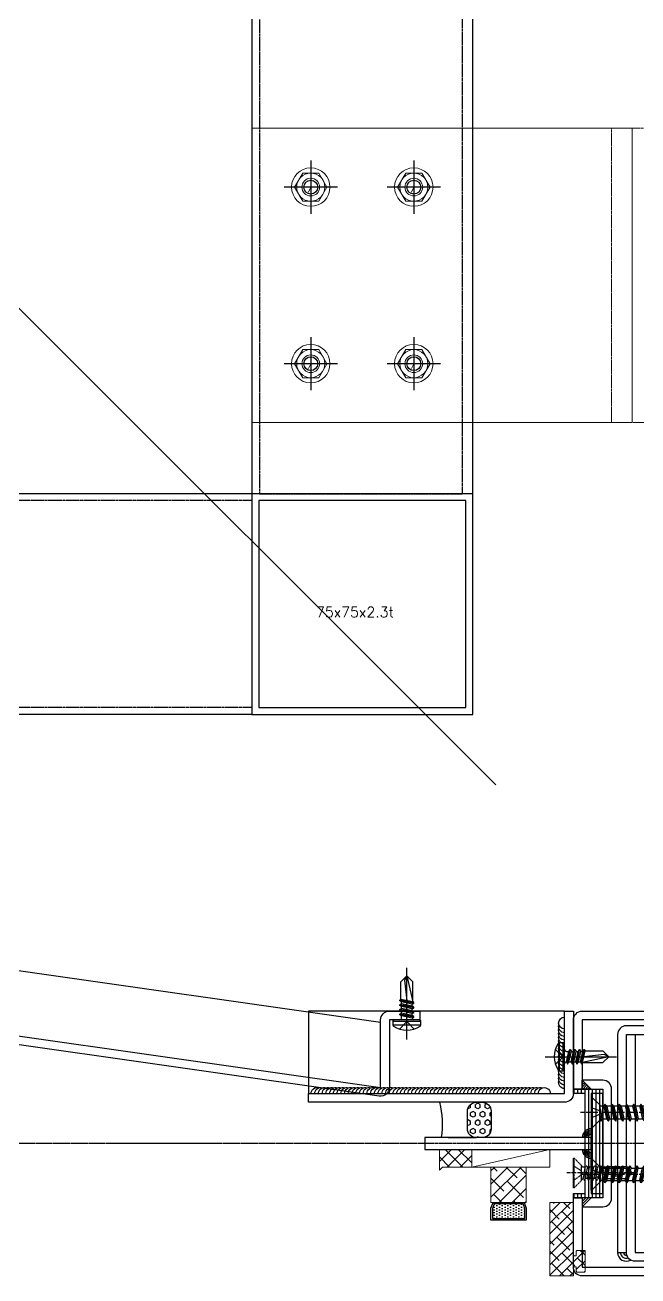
# Model space of a CAD drawing. Extents: x -3378 to 102197, y -3799 to 48702.
# Drawn here: x 81505.1 to 81713.3, y 8483 to 8908.1 of the extents above; entities that cross this region are included whole.
import ezdxf

# ---------------------------------------------------------------- set-up
doc = ezdxf.new("R2010")
doc.units = 0
for name, pattern in [('CEN1', [9, 6, -1, 1, -1]), ('CENTER', [2, 1.25, -0.25, 0.25, -0.25]), ('HIDDEN', [0.375, 0.25, -0.125])]:
    doc.linetypes.add(name, pattern=pattern)
for name, color, linetype, lineweight in [('12', 3, 'Continuous', 9), ('BCM-GK', 252, 'Continuous', 5), ('BCM-STL', 1, 'Continuous', 5)]:
    doc.layers.add(name, color=color, linetype=linetype, lineweight=lineweight)
for name, color, linetype in [('24WELD', 55, 'Continuous'), ('3', 3, 'Continuous'), ('4', 4, 'Continuous'), ('ARR', 6, 'Continuous'), ('BCM CL', 14, 'CENTER'), ('BCM-draft', 252, 'Continuous'), ('BCM-Extu', 4, 'Continuous'), ('BCM-SIL', 8, 'Continuous'), ('CENTER', 4, 'CENTER'), ('CL', 14, 'CENTER'), ('GM_SECT_15', 15, 'Continuous'), ('HIDDEN', 9, 'HIDDEN'), ('泡棉', 8, 'Continuous'), ('矽利康', 9, 'Continuous'), ('螺絲 固定五金 FASTENERS', 124, 'Continuous'), ('螺絲、螺栓', 4, 'Continuous'), ('視覺模型鋁擠型暫替', 4, 'Continuous'), ('視覺模型鋁擠型暫替材質文字', 1, 'Continuous'), ('金屬面材 METAL PANEL', 2, 'Continuous'), ('镀锌钢板', 3, 'Continuous')]:
    doc.layers.add(name, color=color, linetype=linetype)
doc.layers.add('不顯示', color=254, linetype='Continuous', plot=False)
doc.styles.add('DIM', font='simplex.shx', dxfattribs={"bigfont": 'chineset.shx'})
pattern_1 = [(45, (-80931.47096, -992287.45455), (-0.44194173824, 0.44194173824), [])]

# ---------------------------------------------------------------- blocks, each defined once
blk = doc.blocks.new('*U62')
blk.add_lwpolyline([(5, -0.3), (5, 0), (-5, 0), (-5, -0.3)])
at = {"layer": 'CL'}
blk.add_line((0, -20.87), (0, 2.23), dxfattribs=at)
at = {"layer": 'HIDDEN'}
for p, q in [((-5, -0.3), (-2.5, -2.8)), ((5, -0.3), (-5, -0.3)), ((2.5, -2.8), (-2.5, -2.8)), ((-1.92, -4.04), (-2.46, -4.35)), ((1.92, -3.32), (-1.92, -4.04)), ((-1.92, -4.04), (-1.92, -3.41)), ((1.92, -4.13), (-1.92, -4.84)), ((1.92, -3.32), (2.46, -3.63)), ((2.46, -3.81), (1.92, -4.12)), ((1.92, -4.75), (1.92, -4.12)), ((2.46, -3.63), (2.46, -3.81)), ((5, -0.3), (2.5, -2.8)), ((-2.46, -4.35), (-2.46, -4.53)), ((-2.46, -4.53), (-1.92, -4.84)), ((-1.92, -5.47), (-2.46, -5.78)), ((-2.46, -5.78), (-2.46, -5.96)), ((-2.46, -5.96), (-1.92, -6.27)), ((-1.92, -6.89), (-2.46, -7.21)), ((-2.46, -7.21), (-2.46, -7.38)), ((-2.46, -7.38), (-1.92, -7.69)), ((-1.92, -8.32), (-2.46, -8.63)), ((1.92, -4.75), (-1.92, -5.47)), ((-1.92, -5.47), (-1.92, -4.84)), ((1.92, -5.55), (-1.92, -6.27)), ((1.92, -6.18), (-1.92, -6.89)), ((-1.92, -6.89), (-1.92, -6.27)), ((1.92, -6.98), (-1.92, -7.69)), ((1.92, -7.61), (-1.92, -8.32)), ((-1.92, -8.32), (-1.92, -7.69)), ((1.92, -8.41), (-1.92, -9.12)), ((1.92, -4.75), (2.46, -5.06)), ((2.46, -5.24), (1.92, -5.55)), ((1.92, -6.18), (1.92, -5.55)), ((1.92, -6.18), (2.46, -6.49)), ((2.46, -6.67), (1.92, -6.98)), ((1.92, -7.61), (1.92, -6.98)), ((1.92, -7.61), (2.46, -7.92)), ((2.46, -8.1), (1.92, -8.41)), ((1.92, -9.04), (1.92, -8.41)), ((2.46, -5.06), (2.46, -5.24)), ((2.46, -6.49), (2.46, -6.67)), ((2.46, -7.92), (2.46, -8.1)), ((-2.46, -8.63), (-2.46, -8.81)), ((-2.46, -8.81), (-1.92, -9.12)), ((-1.92, -9.75), (-2.46, -10.06)), ((-2.46, -10.06), (-2.46, -10.24)), ((-2.46, -10.24), (-1.92, -10.55)), ((-1.92, -11.18), (-2.46, -11.49)), ((-2.46, -11.49), (-2.46, -11.67)), ((-2.46, -11.67), (-1.92, -11.98)), ((-2.05, -18.3), (-2.05, -11.91)), ((1.92, -9.04), (-1.92, -9.75)), ((-1.92, -9.75), (-1.92, -9.12)), ((1.92, -9.84), (-1.92, -10.55)), ((1.92, -10.46), (-1.92, -11.18)), ((-1.92, -11.18), (-1.92, -10.55)), ((1.92, -11.27), (-1.92, -11.98)), ((1.92, -9.04), (2.46, -9.35)), ((2.46, -9.53), (1.92, -9.84)), ((1.92, -10.46), (1.92, -9.84)), ((1.92, -10.46), (2.46, -10.78)), ((2.46, -10.95), (1.92, -11.27)), ((2.05, -18.25), (2.05, -11.19)), ((2.46, -9.35), (2.46, -9.53)), ((2.46, -10.78), (2.46, -10.95)), ((-2.05, -18.3), (-1.9, -13.44)), ((0, -20), (-2.05, -18.3)), ((2.05, -18.25), (0, -20))]:
    blk.add_line(p, q, dxfattribs=at)
for points in [[(-2.5, 0), (-1.03, -2.24, 0.216006), (0, -2.8)], [(2.5, 0), (1.03, -2.24, -0.216006), (0, -2.8)]]:
    blk.add_lwpolyline(points, format="xyb", dxfattribs=at)
for points in [[(-1.9, -13.44), (-1.71, -13.23), (-1.43, -13.04), (-1.18, -12.91), (-0.96, -12.83), (-0.77, -12.79), (-0.6, -12.78), (-0.45, -12.79), (-0.31, -12.82), (-0.18, -12.85), (-0.06, -12.89), (0.05, -12.93), (0.16, -12.97), (0.25, -13.02), (0.34, -13.08), (0.42, -13.14), (0.49, -13.2), (0.55, -13.26), (0.61, -13.33), (0.66, -13.4), (0.7, -13.48), (0.75, -13.56), (0.78, -13.64), (0.82, -13.72), (0.86, -13.8), (0.89, -13.89), (0.93, -13.98), (0.96, -14.07), (0.98, -14.16), (1.01, -14.26), (1.02, -14.37), (1.03, -14.48), (1.03, -14.6), (1.01, -14.73), (0.99, -14.86), (0.96, -15.01), (0.92, -15.15), (0.88, -15.31), (0.82, -15.47), (0.77, -15.63), (0.71, -15.8), (0.64, -15.97), (0.57, -16.14), (0.5, -16.32), (0.43, -16.5), (0.36, -16.68), (0.28, -16.86), (0.21, -17.04), (0.14, -17.22), (0.07, -17.41), (0.01, -17.61), (-0.05, -17.85), (-0.09, -18.14), (-0.11, -18.51), (-0.12, -18.97), (-0.1, -19.53), (0, -20)], [(2.05, -18.25), (1.65, -18.31), (1.2, -18.49), (0.87, -18.66), (0.62, -18.82), (0.43, -19), (0.27, -19.23), (0.12, -19.52), (0, -20)]]:
    blk.add_lwpolyline(points, dxfattribs=at)
for centre, radius, start, end in [((-2.62, -3.49), 0.699, 357.9568, 80.164), ((2.61, -3.48), 0.689, 98.9003, 173.2586)]:
    blk.add_arc(centre, radius, start, end, dxfattribs=at)
blk = doc.blocks.new('A$C19CB1797')
at = {"layer": 'BCM-SIL'}
for p, q in [((8.28, 24.29, 0), (8.28, 0, 0)), ((3.53, 19.39, 0), (13.03, 19.39, 0)), ((3.53, 18.16, 0), (13.03, 18.16, 0)), ((6.49, 17.06, 0), (5.88, 16.71, 0)), ((6.49, 17.06, 0), (10.07, 16.26, 0)), ((10.07, 17.06, 0), (10.07, 16.26, 0)), ((10.07, 17.06, 0), (10.07, 16.26, 0)), ((5.88, 16.71, 0), (10.68, 15.91, 0)), ((5.88, 16.71, 0), (5.88, 16.51, 0)), ((5.88, 16.51, 0), (10.68, 15.72, 0)), ((5.88, 16.51, 0), (6.49, 16.16, 0)), ((6.49, 15.47, 0), (5.88, 15.12, 0)), ((5.88, 15.12, 0), (10.68, 14.32, 0)), ((5.88, 15.12, 0), (5.88, 14.92, 0)), ((5.88, 14.92, 0), (10.68, 14.13, 0)), ((5.88, 14.92, 0), (6.49, 14.57, 0)), ((6.49, 13.88, 0), (5.88, 13.53, 0)), ((5.88, 13.53, 0), (10.68, 12.74, 0)), ((5.88, 13.53, 0), (5.88, 13.33, 0)), ((5.88, 13.33, 0), (10.68, 12.54, 0)), ((5.88, 13.33, 0), (6.49, 12.98, 0)), ((6.49, 16.16, 0), (10.07, 15.36, 0)), ((6.49, 16.16, 0), (6.49, 15.47, 0)), ((6.49, 15.47, 0), (10.07, 14.68, 0)), ((6.49, 14.57, 0), (10.07, 13.78, 0)), ((6.49, 14.57, 0), (6.49, 13.88, 0)), ((6.49, 13.88, 0), (10.07, 13.09, 0)), ((6.49, 12.98, 0), (10.07, 12.19, 0)), ((6.49, 12.98, 0), (6.49, 12.3, 0)), ((10.07, 16.26, 0), (10.68, 15.91, 0)), ((10.68, 15.72, 0), (10.07, 15.36, 0)), ((10.07, 15.36, 0), (10.07, 14.68, 0)), ((10.07, 14.68, 0), (10.68, 14.32, 0)), ((10.68, 14.13, 0), (10.07, 13.78, 0)), ((10.07, 13.78, 0), (10.07, 13.09, 0)), ((10.07, 13.09, 0), (10.68, 12.74, 0)), ((10.68, 15.91, 0), (10.68, 15.72, 0)), ((10.68, 14.32, 0), (10.68, 14.13, 0)), ((6.49, 12.3, 0), (5.88, 11.94, 0)), ((5.88, 11.94, 0), (10.68, 11.15, 0)), ((5.88, 11.94, 0), (5.88, 11.75, 0)), ((5.88, 11.75, 0), (10.68, 10.95, 0)), ((5.88, 11.75, 0), (6.28, 11.52, 0)), ((8.28, 2.66, 0), (6.28, 11.52, 0)), ((6.28, 11.52, 0), (6.28, 4.66, 0)), ((6.28, 11.52, 0), (10.28, 10.72, 0)), ((6.49, 12.3, 0), (10.07, 11.5, 0)), ((9.03, 4.16, 0), (8.28, 11.12, 0)), ((10.68, 12.54, 0), (10.07, 12.19, 0)), ((10.07, 12.19, 0), (10.07, 11.5, 0)), ((10.07, 11.5, 0), (10.68, 11.15, 0)), ((10.68, 10.95, 0), (10.28, 10.72, 0)), ((10.28, 10.72, 0), (10.28, 4.66, 0)), ((10.68, 12.74, 0), (10.68, 12.54, 0)), ((10.68, 11.15, 0), (10.68, 10.95, 0)), ((6.28, 4.66, 0), (8.28, 2.66, 0)), ((8.28, 2.66, 0), (10.28, 4.66, 0)), ((8.28, 2.66, 0), (9.03, 4.16, 0))]:
    blk.add_line(p, q, dxfattribs=at)
at = {"layer": 'BCM-SIL', "elevation": 0}
blk.add_lwpolyline([(12.8, 19.81, 0.297439), (3.75, 19.81, 0.253368), (3.53, 19.39), (3.53, 18.16, 0.414214), (4.03, 17.66), (12.53, 17.66, 0.414214), (13.03, 18.16), (13.03, 19.39, 0.253368)], format="xyb", close=True, dxfattribs=at)
at = {"layer": 'BCM-SIL', "ltscale": 0.1, "elevation": 0}
blk.add_lwpolyline([(5.78, 20.77), (7.8, 18.64, 0.205918), (8.28, 18.43, 0.205918), (8.75, 18.64), (10.78, 20.77)], format="xyb", dxfattribs=at)
at = {"layer": 'BCM-SIL'}
for centre, start, end in [((5.89, 17.06, 0), 0, 90), ((10.67, 17.06, 0), 90, 180)]:
    blk.add_arc(centre, 0.6, start, end, dxfattribs=at)
blk = doc.blocks.new('*u927')
at = {"layer": 'CENTER', "color": 0, "ltscale": 5}
blk.add_line((28.28, 0), (-3.62, 0), dxfattribs=at)
at = {"layer": '螺絲、螺栓', "color": 0, "linetype": 'ByBlock', "ltscale": 0.2}
for p, q in [((0.3, 5.3), (0.3, -5.3)), ((3.1, 2.5), (3.1, -2.5)), ((3.1, 2.39), (4.64, 2.39)), ((5.08, 3.15), (6.34, -3.15)), ((5.7, 2.39), (7.79, 2.39)), ((8.23, 3.15), (9.49, -3.15)), ((8.85, 2.39), (10.94, 2.39)), ((11.38, 3.15), (12.64, -3.15)), ((12, 2.39), (14.09, 2.39)), ((14.53, 3.15), (15.79, -3.15)), ((17.24, 2.39), (15.15, 2.39)), ((17.68, 3.15), (18.94, -3.15)), ((18.17, 2.61), (24.84, 0.24)), ((3.1, -2.39), (5.9, -2.39)), ((6.96, -2.39), (9.05, -2.39)), ((10.11, -2.39), (12.2, -2.39)), ((13.26, -2.39), (15.35, -2.39)), ((16.41, -2.39), (18.5, -2.39)), ((24.84, -0.23), (19.52, -2.25))]:
    blk.add_line(p, q, dxfattribs=at)
blk.add_lwpolyline([(3.1, -2.5), (0.3, -5.3), (0, -5.3), (0, 5.3), (0.3, 5.3), (3.1, 2.5)], dxfattribs=at)
blk.add_lwpolyline([(0, 1.61, -0.048054), (2.67, 0.68, -0.292428), (3.1, 0, -0.292428), (2.67, -0.68, -0.048054), (0, -1.61, -0.048054)], format="xyb", dxfattribs=at)
for points in [[(6.34, -3.15), (5.9, -2.39), (4.64, 2.39), (5.08, 3.15), (5.27, 3.15), (5.7, 2.39), (6.96, -2.39), (6.53, -3.15)], [(9.49, -3.15), (9.05, -2.39), (7.79, 2.39), (8.23, 3.15), (8.42, 3.15), (8.85, 2.39), (10.11, -2.39), (9.68, -3.15)], [(12.64, -3.15), (12.2, -2.39), (10.94, 2.39), (11.38, 3.15), (11.57, 3.15), (12, 2.39), (13.26, -2.39), (12.83, -3.15)], [(15.79, -3.15), (15.35, -2.39), (14.09, 2.39), (14.53, 3.15), (14.72, 3.15), (15.15, 2.39), (16.41, -2.39), (15.98, -3.15)], [(18.94, -3.15), (18.5, -2.39), (17.24, 2.39), (17.68, 3.15), (17.87, 3.15), (18.3, 2.39), (19.56, -2.39), (19.13, -3.15)]]:
    blk.add_lwpolyline(points, close=True, dxfattribs=at)
blk.add_arc((24.75, 0), 0.252, 292.1627, 69.4623, dxfattribs=at)
blk = doc.blocks.new('*U929')
blk.add_blockref('*u927', (0, 0))
blk = doc.blocks.new('橫料01')
at = {"layer": '視覺模型鋁擠型暫替', "linetype": 'Continuous'}
h = blk.add_hatch(dxfattribs=at)
h.set_pattern_fill('ANSI31', color=1, scale=5)
h.set_pattern_definition(pattern_1)
h.paths.add_polyline_path([(-151.5, -26.5), (-148.5, -26.5), (-151.5, -23.5)])
h = blk.add_hatch(dxfattribs=at)
h.set_pattern_fill('ANSI31', color=1, scale=5)
h.set_pattern_definition(pattern_1)
h.paths.add_polyline_path([(-151.5, -66.5), (-148.5, -63.5), (-151.5, -63.5)])
at = {"layer": '視覺模型鋁擠型暫替', "color": 1, "linetype": 'Continuous'}
for points in [[(-148.5, -26.5), (-151.5, -26.5), (-151.5, -23.5), (-148.5, -26.5)], [(-148.5, -63.5), (-151.5, -63.5), (-151.5, -66.5), (-148.5, -63.5)]]:
    blk.add_lwpolyline(points, dxfattribs=at)
at = {"layer": '視覺模型鋁擠型暫替', "color": 7, "linetype": 'Continuous'}
for centre, radius, start, end in [((7.5, -8), 3, 0, 120), ((7.5, -8), 2, 0, 109.4712), ((7.5, -8), 1, 0, 99.5941), ((-136.5, -82.01), 3, 180, 300), ((-136.5, -82.01), 2, 180, 289.4712), ((-136.5, -82.01), 1, 180, 279.5941)]:
    blk.add_arc(centre, radius, start, end, dxfattribs=at)
at = {"layer": '金屬面材 METAL PANEL'}
for points in [[(-151.5, -63.5), (-151.5, -87.01), (12.5, -87.01), (12.5, -3), (-151.49, -3), (-151.5, -26.5), (-154.5, -26.5), (-154.49, -3, -0.414128), (-151.49, 0), (12.5, 0, -0.414214), (15.5, -3), (15.5, -87.01, -0.414214), (12.5, -90.01), (-151.5, -90.01, -0.414214), (-154.5, -87.01), (-154.5, -63.5)], [(-151.5, -66.5), (-144.5, -66.5, 0.414214), (-141.5, -63.5), (-141.5, -26.5, 0.414239), (-144.5, -23.5), (-151.5, -23.5), (-148.5, -26.5), (-144.5, -26.5), (-144.5, -63.5), (-148.5, -63.5)]]:
    blk.add_lwpolyline(points, format="xyb", close=True, dxfattribs=at)
at = {"layer": '镀锌钢板'}
for points in [[(-136.5, -82.01), (-136.5, -8), (4.5, -8), (4.5, -82.01), (7.5, -82.01), (7.5, -8, 0.414214), (4.5, -5), (-136.5, -5, 0.414214), (-139.5, -8), (-139.5, -82.01)], [(10.5, -8), (10.5, -82.01, -0.414214), (7.5, -85.01), (-133.5, -85.01, -0.414214), (-136.5, -82.01), (-136.5, -8), (-133.5, -8), (-133.5, -82.01), (7.5, -82.01), (7.5, -8)]]:
    blk.add_lwpolyline(points, format="xyb", close=True, dxfattribs=at)
at = {"layer": '螺絲 固定五金 FASTENERS', "xscale": -1.000000000000002, "rotation": 90}
for p in [(-111.5, 0), (-33, 0)]:
    blk.add_blockref('*U929', p, dxfattribs=at)
blk = doc.blocks.new('75x75x2.3t')
at = {"layer": 'GM_SECT_15'}
for points in [[(0, -75), (75, -75), (75, 0), (0, 0)], [(2.3, -72.7), (72.7, -72.7), (72.7, -2.3), (2.3, -2.3)]]:
    blk.add_lwpolyline(points, close=True, dxfattribs=at)
at = {"layer": '不顯示', "linetype": 'Continuous', "insert": (21.79, -38.48), "char_height": 3.5, "attachment_point": 1, "style": 'DIM'}
blk.add_mtext_dynamic_manual_height_columns('75x75x2.3t', width=3.4858, gutter_width=17.5, heights=[0], dxfattribs=at)
blk = doc.blocks.new('A$C4E2A2353')
at = {"layer": 'ARR', "color": 0, "linetype": 'ByBlock', "ltscale": 0.3}
for p, q in [((0.3, -5.3), (0.3, 5.3)), ((3.1, -2.5), (3.1, 2.5)), ((4.38, 2.15), (3.1, 2.15)), ((3.1, 1.24), (3.82, -2.16)), ((4.71, 2.87), (4.38, 2.15)), ((4.38, 2.15), (5.3, -2.16)), ((4.43, 1.96), (5.34, -2.36)), ((5.34, 2.15), (4.71, 2.87)), ((4.71, 2.87), (5.93, -2.88)), ((4.89, 2.06), (5.8, -2.26)), ((6.82, 2.15), (5.34, 2.15)), ((5.34, 2.15), (6.26, -2.16)), ((5.34, 2.15), (6.26, -2.16)), ((7.15, 2.87), (6.82, 2.15)), ((6.82, 2.15), (7.74, -2.16)), ((6.86, 1.96), (7.78, -2.36)), ((7.78, 2.15), (7.15, 2.87)), ((7.15, 2.87), (8.37, -2.88)), ((7.32, 2.06), (8.24, -2.26)), ((9.26, 2.15), (7.78, 2.15)), ((7.78, 2.15), (8.7, -2.16)), ((7.78, 2.15), (8.7, -2.16)), ((9.59, 2.87), (9.26, 2.15)), ((9.26, 2.15), (10.17, -2.16)), ((9.3, 1.96), (10.21, -2.36)), ((10.22, 2.15), (9.59, 2.87)), ((9.59, 2.87), (10.81, -2.88)), ((9.76, 2.06), (10.67, -2.26)), ((11.7, 2.15), (10.22, 2.15)), ((10.22, 2.15), (11.13, -2.16)), ((10.22, 2.15), (11.13, -2.16)), ((12.02, 2.87), (11.7, 2.15)), ((11.7, 2.15), (12.61, -2.16)), ((11.74, 1.96), (12.65, -2.36)), ((12.66, 2.15), (12.02, 2.87)), ((12.02, 2.87), (13.24, -2.88)), ((12.2, 2.06), (13.11, -2.26)), ((14.13, 2.15), (12.66, 2.15)), ((12.66, 2.15), (13.57, -2.16)), ((12.66, 2.15), (13.57, -2.16)), ((14.46, 2.87), (14.13, 2.15)), ((14.13, 2.15), (15.05, -2.16)), ((14.18, 1.96), (15.09, -2.36)), ((15.09, 2.15), (14.46, 2.87)), ((14.46, 2.87), (15.68, -2.88)), ((14.64, 2.06), (15.55, -2.26)), ((16.57, 2.15), (15.09, 2.15)), ((15.09, 2.15), (16.01, -2.16)), ((15.09, 2.15), (16.01, -2.16)), ((16.9, 2.87), (16.57, 2.15)), ((16.57, 2.15), (17.49, -2.16)), ((16.61, 1.96), (17.53, -2.36)), ((17.53, 2.15), (16.9, 2.87)), ((16.9, 2.87), (18.12, -2.88)), ((17.07, 2.06), (17.99, -2.26)), ((19.01, 2.15), (17.53, 2.15)), ((17.53, 2.15), (18.45, -2.16)), ((17.53, 2.15), (18.45, -2.16)), ((19.34, 2.87), (19.01, 2.15)), ((19.01, 2.15), (19.92, -2.16)), ((19.05, 1.96), (19.96, -2.36)), ((19.97, 2.15), (19.34, 2.87)), ((19.34, 2.87), (20.56, -2.88)), ((19.51, 2.06), (20.42, -2.26)), ((21.45, 2.15), (19.97, 2.15)), ((19.97, 2.15), (20.88, -2.16)), ((19.97, 2.15), (20.88, -2.16)), ((21.77, 2.87), (21.45, 2.15)), ((21.77, 2.87), (21.45, 2.15)), ((21.45, 2.15), (22.36, -2.16)), ((21.45, 2.15), (22.36, -2.16)), ((21.49, 1.96), (22.4, -2.36)), ((21.49, 1.96), (22.4, -2.36)), ((22.41, 2.15), (21.77, 2.87)), ((21.77, 2.87), (22.99, -2.88)), ((22.41, 2.15), (21.77, 2.87)), ((21.77, 2.87), (22.99, -2.88)), ((21.95, 2.06), (22.86, -2.26)), ((21.95, 2.06), (22.86, -2.26)), ((23.88, 2.15), (22.41, 2.15)), ((22.41, 2.15), (23.32, -2.16)), ((23.88, 2.15), (22.41, 2.15)), ((22.41, 2.15), (23.32, -2.16)), ((22.41, 2.15), (23.32, -2.16)), ((22.41, 2.15), (23.32, -2.16)), ((24.21, 2.87), (23.88, 2.15)), ((24.21, 2.87), (23.88, 2.15)), ((23.88, 2.15), (24.8, -2.16)), ((23.88, 2.15), (24.8, -2.16)), ((23.93, 1.96), (24.84, -2.36)), ((23.93, 1.96), (24.84, -2.36)), ((24.84, 2.15), (24.21, 2.87)), ((24.21, 2.87), (25.43, -2.88)), ((24.84, 2.15), (24.21, 2.87)), ((24.21, 2.87), (25.43, -2.88)), ((24.38, 2.06), (25.3, -2.26)), ((24.38, 2.06), (25.3, -2.26)), ((26.32, 2.15), (24.84, 2.15)), ((24.84, 2.15), (25.76, -2.16)), ((26.32, 2.15), (24.84, 2.15)), ((24.84, 2.15), (25.76, -2.16)), ((24.84, 2.15), (25.76, -2.16)), ((24.84, 2.15), (25.76, -2.16)), ((26.65, 2.87), (26.32, 2.15)), ((26.65, 2.87), (26.32, 2.15)), ((26.32, 2.15), (27.24, -2.16)), ((26.32, 2.15), (27.24, -2.16)), ((26.36, 1.96), (27.28, -2.36)), ((26.36, 1.96), (27.28, -2.36)), ((27.28, 2.15), (26.65, 2.87)), ((26.65, 2.87), (27.87, -2.88)), ((27.28, 2.15), (26.65, 2.87)), ((26.65, 2.87), (27.87, -2.88)), ((26.82, 2.06), (27.74, -2.26)), ((26.82, 2.06), (27.74, -2.26)), ((28.91, 1.45), (27.28, 2.15)), ((27.28, 2.15), (28.19, -2.16)), ((27.28, 2.15), (28.19, -2.16)), ((27.28, 2.15), (28.19, -2.16)), ((27.28, 2.15), (28.19, -2.16)), ((29.24, 2.17), (28.91, 1.45)), ((28.91, 1.45), (29.52, -1.46)), ((29.96, 0.99), (29.24, 2.17)), ((29.24, 2.17), (30.16, -2.18)), ((32.25, 0), (29.96, 1.25)), ((29.96, 0.99), (30.39, -1)), ((32.26, 0), (32.25, 0)), ((3.1, -1.02), (3.49, -2.88)), ((3.1, -2.44), (3.49, -2.88)), ((3.49, -2.88), (3.82, -2.16)), ((3.82, -2.16), (5.3, -2.16)), ((5.3, -2.16), (5.93, -2.88)), ((5.93, -2.88), (6.26, -2.16)), ((6.26, -2.16), (7.74, -2.16)), ((7.74, -2.16), (8.37, -2.88)), ((8.37, -2.88), (8.7, -2.16)), ((8.7, -2.16), (10.17, -2.16)), ((10.17, -2.16), (10.81, -2.88)), ((10.81, -2.88), (11.13, -2.16)), ((11.13, -2.16), (12.61, -2.16)), ((12.61, -2.16), (13.24, -2.88)), ((13.24, -2.88), (13.57, -2.16)), ((13.57, -2.16), (15.05, -2.16)), ((15.05, -2.16), (15.68, -2.88)), ((15.68, -2.88), (16.01, -2.16)), ((16.01, -2.16), (17.49, -2.16)), ((17.49, -2.16), (18.12, -2.88)), ((18.12, -2.88), (18.45, -2.16)), ((18.45, -2.16), (19.92, -2.16)), ((19.92, -2.16), (20.56, -2.88)), ((20.56, -2.88), (20.88, -2.16)), ((20.88, -2.16), (22.36, -2.16)), ((22.36, -2.16), (22.99, -2.88)), ((22.36, -2.16), (22.99, -2.88)), ((22.99, -2.88), (23.32, -2.16)), ((22.99, -2.88), (23.32, -2.16)), ((23.32, -2.16), (24.8, -2.16)), ((23.32, -2.16), (24.8, -2.16)), ((24.8, -2.16), (25.43, -2.88)), ((24.8, -2.16), (25.43, -2.88)), ((25.43, -2.88), (25.76, -2.16)), ((25.43, -2.88), (25.76, -2.16)), ((25.76, -2.16), (27.24, -2.16)), ((25.76, -2.16), (27.24, -2.16)), ((27.24, -2.16), (27.87, -2.88)), ((27.24, -2.16), (27.87, -2.88)), ((27.87, -2.88), (28.19, -2.16)), ((27.87, -2.88), (28.19, -2.16)), ((28.19, -2.16), (29.52, -1.46)), ((29.52, -1.46), (30.16, -2.18)), ((30.16, -2.18), (30.39, -1)), ((30.39, -1), (32.25, -0.01)), ((32.25, -0.01), (32.26, 0))]:
    blk.add_line(p, q, dxfattribs=at)
at = {"layer": 'ARR', "color": 0, "linetype": 'CEN1', "ltscale": 0.5}
blk.add_line((42.86, 0), (-3.62, 0), dxfattribs=at)
at = {"layer": 'ARR', "color": 0, "linetype": 'ByBlock', "ltscale": 0.3}
blk.add_lwpolyline([(3.1, 2.5), (0.3, 5.3), (0, 5.3), (0, -5.3), (0.3, -5.3), (3.1, -2.5)], dxfattribs=at)
blk.add_lwpolyline([(0, -1.61, 0.048054), (2.67, -0.68, 0.292428), (3.1, 0, 0.292428), (2.67, 0.68, 0.048054), (0, 1.61, 0.048054)], format="xyb", dxfattribs=at)
blk = doc.blocks.new('*U920')
at = {"layer": '螺絲、螺栓', "color": 0, "linetype": 'ByBlock', "xscale": -1, "rotation": 180}
blk.add_blockref('A$C4E2A2353', (0, 0), dxfattribs=at)
blk = doc.blocks.new('玻璃飾條03')
at = {"layer": '視覺模型鋁擠型暫替', "color": 2, "linetype": 'Continuous'}
for centre, radius, start, end in [((56.5, 0), 3, 90, 180), ((56.5, 0), 2.5, 90, 180), ((56.5, 0), 2, 90, 180), ((56.5, 0), 1.5, 90, 180), ((56.5, 0), 1, 90, 180), ((56.5, -4), 3, 180, 270), ((56.5, -4), 2.5, 180, 270), ((56.5, -4), 2, 180, 270), ((56.5, -4), 1.5, 180, 270), ((56.5, -4), 1, 180, 270)]:
    blk.add_arc(centre, radius, start, end, dxfattribs=at)
at = {"layer": '金屬面材 METAL PANEL', "linetype": 'Continuous'}
for points in [[(56.5, -19), (60.5, -19), (60.5, 15), (56.5, 15)], [(0, -4), (56.5, -4), (56.5, 0), (0, 0)]]:
    blk.add_lwpolyline(points, close=True, dxfattribs=at)
at = {"layer": '螺絲 固定五金 FASTENERS', "xscale": -1, "rotation": 180}
blk.add_blockref('*U920', (56.5, 8.5), dxfattribs=at)
at = {"layer": '螺絲 固定五金 FASTENERS'}
blk.add_blockref('*U920', (56.5, -12.5), dxfattribs=at)
blk = doc.blocks.new('*U740')
for centre, end in [((1.26, 38.98), 196.35291), ((1.34, 41.48), 196.35291), ((1.43, 43.98), 196.35291), ((1.02, 31.48), 196.35291), ((1.1, 33.98), 196.35291), ((1.18, 36.48), 196.35291), ((0.7, 21.49), 196.35291), ((0.78, 23.99), 196.35291), ((0.86, 26.49), 196.35291), ((0.94, 28.98), 196.35291), ((0.45, 13.99), 196.35291), ((0.53, 16.49), 196.35291), ((0.62, 18.99), 196.35291), ((0.21, 6.5), 196.35291), ((0.29, 9), 196.35291), ((0.37, 11.49), 196.35291), ((0.13, 4), 268.14306)]:
    blk.add_arc(centre, 4, 88.14306, end)
blk = doc.blocks.new('*U741')
for centre, end in [((-156.42, 5.07), 286.35291), ((-153.92, 4.99), 286.35291), ((-151.42, 4.91), 286.35291), ((-148.92, 4.83), 286.35291), ((-146.42, 4.75), 286.35291), ((-143.92, 4.67), 286.35291), ((-141.43, 4.59), 286.35291), ((-138.93, 4.5), 286.35291), ((-136.43, 4.42), 286.35291), ((-133.93, 4.34), 286.35291), ((-131.43, 4.26), 286.35291), ((-128.93, 4.18), 286.35291), ((-126.43, 4.1), 286.35291), ((-123.93, 4.02), 286.35291), ((-121.44, 3.94), 286.35291), ((-118.94, 3.86), 286.35291), ((-116.44, 3.78), 286.35291), ((-113.94, 3.69), 286.35291), ((-111.44, 3.61), 286.35291), ((-108.94, 3.53), 286.35291), ((-106.44, 3.45), 286.35291), ((-103.95, 3.37), 286.35291), ((-101.45, 3.29), 286.35291), ((-98.95, 3.21), 286.35291), ((-96.45, 3.13), 286.35291), ((-93.95, 3.05), 286.35291), ((-91.45, 2.96), 286.35291), ((-88.95, 2.88), 286.35291), ((-86.45, 2.8), 286.35291), ((-83.96, 2.72), 286.35291), ((-81.46, 2.64), 286.35291), ((-78.96, 2.56), 286.35291), ((-76.46, 2.48), 286.35291), ((-73.96, 2.4), 286.35291), ((-71.46, 2.32), 286.35291), ((-68.96, 2.24), 286.35291), ((-66.47, 2.15), 286.35291), ((-63.97, 2.07), 286.35291), ((-61.47, 1.99), 286.35291), ((-58.97, 1.91), 286.35291), ((-56.47, 1.83), 286.35291), ((-53.97, 1.75), 286.35291), ((-51.47, 1.67), 286.35291), ((-48.97, 1.59), 286.35291), ((-46.48, 1.51), 286.35291), ((-43.98, 1.43), 286.35291), ((-41.48, 1.34), 286.35291), ((-38.98, 1.26), 286.35291), ((-36.48, 1.18), 286.35291), ((-33.98, 1.1), 286.35291), ((-31.48, 1.02), 286.35291), ((-28.98, 0.94), 286.35291), ((-26.49, 0.86), 286.35291), ((-23.99, 0.78), 286.35291), ((-21.49, 0.7), 286.35291), ((-18.99, 0.62), 286.35291), ((-16.49, 0.53), 286.35291), ((-13.99, 0.45), 286.35291), ((-11.49, 0.37), 286.35291), ((-9, 0.29), 286.35291), ((-6.5, 0.21), 286.35291), ((-4, 0.13), 358.14306)]:
    blk.add_arc(centre, 4, 178.14306, end)
blk = doc.blocks.new('鋁板彎01')
at = {"layer": '金屬面材 METAL PANEL', "linetype": 'Continuous'}
blk.add_line((-3, 0), (-90, 0), dxfattribs=at)
at = {"layer": '金屬面材 METAL PANEL'}
blk.add_line((-90, 0), (-90, -28), dxfattribs=at)
blk.add_lwpolyline([(0, 0), (0, -28, -0.414214), (-3, -31), (-90, -31), (-90, -28), (-3, -28), (-3, 0), (-0.01, 0)], format="xyb", dxfattribs=at)
at = {"layer": '24WELD', "xscale": -0.5062500000000012, "yscale": 0.5062500000000012, "zscale": 0.5062500000000005, "rotation": 178.1430628016458}
for name, p in [('*U740', (-3, -2.03)), ('*U741', (-7.86, -28))]:
    blk.add_blockref(name, p, dxfattribs=at)
at = {"layer": 'BCM-SIL', "rotation": 90}
blk.add_blockref('A$C19CB1797', (14.66, -23.78, 0), dxfattribs=at)
blk = doc.blocks.new('外懸包板斷面')
h = blk.add_hatch()
h.set_pattern_fill('ANSI31', color=9, scale=10, angle=45, style=0)
h.set_pattern_definition([(90, (-63763.3799, -611744.6909), (-1.25, 1e-15), [])])
h.paths.add_polyline_path([(645.5, -80.26), (655.5, -80.26), (655.5, -117.26), (645.5, -117.26), (645.5, -115.76), (649.5, -115.76), (649.5, -81.76), (645.5, -81.76)])
at = {"layer": 'BCM-Extu', "linetype": 'ByBlock'}
h = blk.add_hatch(dxfattribs=at)
h.set_pattern_fill('DOTS', color=8, scale=15, angle=90, style=0)
h.set_pattern_definition([(90, (1174.4122, 2585.1887), (-0.9375, 0.46875), [0, -0.9375])])
h.paths.add_polyline_path([(618.57, -119.26), (618, -120.8), (618, -124.26), (629, -124.26), (629, -120.8), (628.43, -119.26)])
at = {"layer": 'BCM-GK', "linetype": 'ByBlock'}
h = blk.add_hatch(dxfattribs=at)
h.set_pattern_fill('ANSI37', color=256, angle=-180)
h.set_pattern_definition([(225, (-459117.4386, 114202.327), (2.24506403, -2.24506403), []), (315, (-459117.4386, 114202.327), (2.24506403, 2.24506403), [])])
h.paths.add_polyline_path([(600, -100.76), (611, -100.76), (611, -106.76), (601, -106.76), (600, -107.76)])
h = blk.add_hatch(dxfattribs=at)
h.set_pattern_fill('ANSI38', color=256, angle=180)
h.set_pattern_definition([(225, (1299993.2597, -122336.0828), (2.24506403, -2.24506403), []), (315, (1299993.2597, -122336.0828), (6.735192091, -2.24506403), [7.9375, -4.7625])])
h.paths.add_polyline_path([(628.78, -118.76), (629.5, -120.71), (629.5, -106.76), (617.5, -106.76), (617.5, -120.71), (618.23, -118.76)])
h = blk.add_hatch(dxfattribs=at)
h.set_pattern_fill('ANSI38', color=256, scale=20, angle=180)
h.set_pattern_definition([(225, (29087.5603, -593354.225), (1.767766953, -1.767766953), []), (315, (29087.5603, -593354.225), (5.303300859, -1.767766953), [6.25, -3.75])])
edge = h.paths.add_edge_path()
edge.add_line((645.5, -143.77), (637.5, -143.77))
edge.add_line((637.5, -143.77), (637.5, -118.77))
edge.add_line((637.5, -118.77), (645.5, -118.77))
edge.add_line((645.5, -118.77), (645.5, -136.42))
edge.add_arc((646, -136.42), 0.5, 180, 270)
edge.add_line((646, -136.92), (646.5, -136.92))
edge.add_line((646.5, -136.92), (646.5, -135.37))
edge.add_arc((646.8, -135.37), 0.3, 90, 180, ccw=False)
edge.add_line((646.8, -135.07), (649.2, -135.07))
edge.add_arc((649.2, -135.37), 0.3, 0, 90, ccw=False)
edge.add_line((649.5, -135.37), (649.5, -142.17))
edge.add_arc((649.2, -142.17), 0.3, -90, 0, ccw=False)
edge.add_line((649.2, -142.47), (646.8, -142.47))
edge.add_arc((646.8, -142.17), 0.3, 180, 270, ccw=False)
edge.add_line((646.5, -142.17), (646.5, -140.62))
edge.add_line((646.5, -140.62), (646, -140.62))
edge.add_arc((646, -141.12), 0.5, 90.0018, 180.0018)
edge.add_line((645.5, -141.12), (645.5, -143.77))
at = {"layer": '泡棉'}
h = blk.add_hatch(dxfattribs=at)
h.set_pattern_fill('HEX', color=256, scale=0.3, angle=90)
h.set_pattern_definition([(90, (480742.8033, -91617.9278), (-1.6497783946, 1e-16), [0.9525, -1.905]), (210, (480742.8033, -91617.9278), (0.8248891973, -1.4287500004), [0.9525, -1.905]), (150, (480742.8033, -91616.9753), (-0.8248891973, -1.4287500004), [0.9525, -1.905])])
edge = h.paths.add_edge_path()
edge.add_line((609.53, -93.76), (609.53, -87.76))
edge.add_arc((612.53, -87.76), 3, 90, 180, ccw=False)
edge.add_line((612.53, -84.76), (614.53, -84.76))
edge.add_arc((614.53, -87.76), 3, 0, 90, ccw=False)
edge.add_line((617.53, -87.76), (617.53, -93.76))
edge.add_arc((614.53, -93.76), 3, -90, 0, ccw=False)
edge.add_line((614.53, -96.76), (612.53, -96.76))
edge.add_arc((612.53, -93.76), 3, 180, 270, ccw=False)
at = {"color": 6, "linetype": 'Continuous'}
blk.add_lwpolyline([(645.5, -80.26), (655.5, -80.26), (655.5, -117.26), (645.5, -117.26), (645.5, -115.76), (649.5, -115.76), (649.5, -81.76), (645.5, -81.76)], close=True, dxfattribs=at)
at = {"layer": '12'}
for p, q in [((556.3, 226.24), (555.54, 224.57)), ((559.05, 221.47), (561.8, 226.24)), ((591.3, 226.24), (590.54, 224.57)), ((594.05, 221.47), (596.8, 226.24)), ((556.3, 166.24), (555.54, 164.57)), ((559.05, 161.47), (561.8, 166.24)), ((591.3, 166.24), (590.54, 164.57)), ((594.05, 161.47), (596.8, 166.24))]:
    blk.add_line(p, q, dxfattribs=at)
for points in [[(561.8, 226.24), (559.05, 231.01), (553.56, 231.01), (550.8, 226.24), (553.56, 221.47), (559.05, 221.47)], [(596.8, 226.24), (594.05, 231.01), (588.56, 231.01), (585.8, 226.24), (588.56, 221.47), (594.05, 221.47)], [(561.8, 166.24), (559.05, 171.01), (553.56, 171.01), (550.8, 166.24), (553.56, 161.47), (559.05, 161.47)], [(596.8, 166.24), (594.05, 171.01), (588.56, 171.01), (585.8, 166.24), (588.56, 161.47), (594.05, 161.47)]]:
    blk.add_lwpolyline(points, dxfattribs=at)
for centre, radius in [((556.3, 226.24), 6.53), ((556.3, 226.24), 4.77), ((591.3, 226.24), 6.53), ((591.3, 226.24), 4.77), ((556.3, 226.24), 3.01), ((591.3, 226.24), 3.01), ((556.3, 166.24), 6.53), ((556.3, 166.24), 4.77), ((591.3, 166.24), 6.53), ((591.3, 166.24), 4.77), ((556.3, 166.24), 3.01), ((591.3, 166.24), 3.01)]:
    blk.add_circle(centre, radius, dxfattribs=at)
at = {"layer": '3'}
for centre in [(556.3, 226.24), (591.3, 226.24), (556.3, 166.24), (591.3, 166.24)]:
    blk.add_circle(centre, 2.35, dxfattribs=at)
at = {"layer": '4'}
for p, q in [((556.3, 235.28), (556.3, 217.2)), ((591.3, 235.28), (591.3, 217.2)), ((565.34, 226.24), (547.26, 226.24)), ((600.34, 226.24), (582.26, 226.24)), ((556.3, 175.28), (556.3, 157.2)), ((591.3, 175.28), (591.3, 157.2)), ((565.34, 166.24), (547.26, 166.24)), ((600.34, 166.24), (582.26, 166.24))]:
    blk.add_line(p, q, dxfattribs=at)
at = {"layer": 'BCM CL', "ltscale": 0.5}
blk.add_line((882.38, -98.76, 0), (362.83, -98.76, 0), dxfattribs=at)
at = {"layer": 'BCM-Extu', "color": 8, "linetype": 'ByBlock'}
for points in [[(629.5, -120.71), (629.5, -124.76), (617.5, -124.76), (617.5, -120.71), (618.23, -118.76), (628.78, -118.76)], [(628.43, -119.26), (618.57, -119.26), (618, -120.8), (618, -124.26), (629, -124.26), (629, -120.8)]]:
    blk.add_lwpolyline(points, close=True, dxfattribs=at)
at = {"layer": 'BCM-GK'}
blk.add_lwpolyline([(600, -100.76), (611, -100.76), (611, -106.76), (601, -106.76), (600, -107.76), (600, -100.76)], dxfattribs=at)
at = {"layer": 'BCM-GK', "linetype": 'ByBlock'}
for points in [[(611, -106.76), (637.5, -106.76), (637.5, -100.76), (611, -100.76)], [(629.5, -106.76), (629.5, -118.76), (617.5, -118.76), (617.5, -106.76)]]:
    blk.add_lwpolyline(points, close=True, dxfattribs=at)
blk.add_lwpolyline([(611, -106.76), (637.5, -100.76)], dxfattribs=at)
at = {"layer": 'BCM-GK', "linetype": 'Continuous'}
blk.add_lwpolyline([(645.5, -143.77), (637.5, -143.77), (637.5, -118.77), (645.5, -118.77), (645.5, -136.42, 0.414214), (646, -136.92), (646.5, -136.92), (646.5, -135.37, -0.414214), (646.8, -135.07), (649.2, -135.07, -0.414214), (649.5, -135.37), (649.5, -142.17, -0.414214), (649.2, -142.47), (646.8, -142.47, -0.414214), (646.5, -142.17), (646.5, -140.62), (646, -140.62, 0.414214), (645.5, -141.12)], format="xyb", close=True, dxfattribs=at)
at = {"layer": 'BCM-STL'}
blk.add_lwpolyline([(536.3, 246.24), (665.5, 246.24), (665.5, 146.24), (536.3, 146.24)], close=True, dxfattribs=at)
at = {"layer": 'BCM-STL', "linetype": 'HIDDEN'}
for points in [[(536.3, 246.24), (658.5, 246.24), (658.5, 146.24), (536.3, 146.24)], [(658.5, 246.24), (733.5, 246.24), (733.5, 146.24), (658.5, 146.24)]]:
    blk.add_lwpolyline(points, close=True, dxfattribs=at)
at = {"layer": '泡棉'}
blk.add_lwpolyline([(609.53, -93.76), (609.53, -87.76, -0.414214), (612.53, -84.76), (614.53, -84.76, -0.414214), (617.53, -87.76), (617.53, -93.76, -0.414214), (614.53, -96.76), (612.53, -96.76, -0.414214)], format="xyb", close=True, dxfattribs=at)
at = {"layer": '矽利康'}
blk.add_lwpolyline([(602.98, -96.76, -0.001548), (603, -96.76), (612.53, -96.76, -0.414214), (609.53, -93.76), (609.53, -87.76, -0.414214), (612.53, -84.76), (600, -84.76, -0.100485), (600.61, -96.76, -0.100485)], format="xyb", dxfattribs=at)
at = {"layer": '視覺模型鋁擠型暫替', "color": 4, "linetype": 'HIDDEN'}
for p, q in [((539, 987.5), (538.87, 122.07)), ((607.87, 122.06), (608, 987.5)), ((538.87, 122.07), (607.87, 122.06))]:
    blk.add_line(p, q, dxfattribs=at)
at = {"layer": '視覺模型鋁擠型暫替', "linetype": 'Continuous'}
for p, q in [((611.31, 47.06), (611.3, 987.5)), ((536.3, 979.58), (536.31, 47.06)), ((536.31, 122.06), (150.38, 122.06)), ((536.31, 47.06), (150.38, 47.06)), ((536.31, 47.06), (611.31, 47.06))]:
    blk.add_line(p, q, dxfattribs=at)
at = {"layer": '視覺模型鋁擠型暫替', "linetype": 'HIDDEN'}
for p, q in [((536.31, 119.76), (150.38, 119.76)), ((536.31, 49.36), (150.38, 49.36))]:
    blk.add_line(p, q, dxfattribs=at)
at = {"layer": '金屬面材 METAL PANEL'}
blk.add_line((404.48, -32.46), (580, -57.51), dxfattribs=at)
blk.add_lwpolyline([(579.58, -82.7), (377.78, -53.91, -0.414214), (376.43, -52.1), (385.38, 10.67), (293.79, 23.74, -0.373283), (291.22, 26.71), (291.22, 44.09), (278.22, 44.09), (278.22, 47.09), (291.22, 47.09, -0.414214), (294.22, 44.09), (294.22, 26.71), (385.81, 13.64, -0.414214), (388.35, 10.24), (379.59, -51.14), (580, -79.73), (580, -56.76, -0.414214), (583, -53.76), (593.38, -53.76), (593.38, -56.76), (583, -56.76), (583, -79.73, -0.456364)], format="xyb", close=True, dxfattribs=at)
at = {"layer": 'BCM-draft', "xscale": -1.000000000000001, "rotation": 90}
blk.add_blockref('*U62', (645.5, -108.76), dxfattribs=at)
at = {"layer": 'BCM-SIL', "rotation": 180}
blk.add_blockref('A$C19CB1797', (597.21, -39.1, 0), dxfattribs=at)
at = {"layer": '視覺模型鋁擠型暫替', "linetype": 'Continuous'}
for name, p in [('橫料01', (800, -53.76)), ('鋁板彎01', (645.51, -53.76)), ('玻璃飾條03', (595, -96.76))]:
    blk.add_blockref(name, p, dxfattribs=at)
at = {"layer": '視覺模型鋁擠型暫替材質文字', "linetype": 'Continuous', "rotation": 359.9999972778685}
blk.add_blockref('75x75x2.3t', (536.31, 122.07), dxfattribs=at)

msp = doc.modelspace()

# ---------------------------------------------------------------- linework, layer by layer
at = {"layer": '視覺模型鋁擠型暫替', "linetype": 'Continuous'}
msp.add_line((80662.639, 9652.255), (81665.02, 8649.874), dxfattribs=at)

# ---------------------------------------------------------------- block references
at = {"layer": '金屬面材 METAL PANEL'}
msp.add_blockref('外懸包板斷面', (81045.866, 8626.773, 0), dxfattribs=at)

doc.saveas('drawing.dxf')
